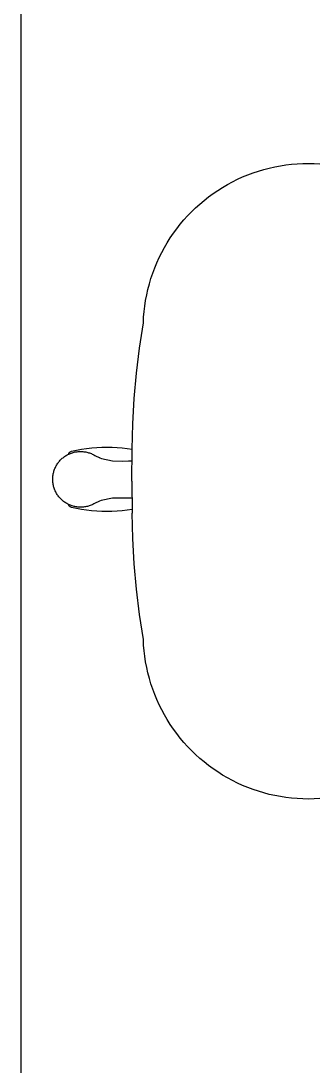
# Model space of a CAD drawing. Header units: inches. Extents: x 4 to 2210, y 3 to 2073.
# Drawn here: x 1572.93 to 1580.57, y 1924.21 to 1951.36 of the extents above; entities that cross this region are included whole.
import ezdxf

# ---------------------------------------------------------------- set-up
doc = ezdxf.new("R2010")
doc.units = ezdxf.units.IN
doc.header["$MEASUREMENT"] = 0
doc.layers.add('Planon_construction', color=253, linetype='Continuous')

# ---------------------------------------------------------------- blocks, each defined once
blk = doc.blocks.new('8 person table')
at = {"layer": 'Planon_construction'}
for p, q in [((484.43, 1126.14, 0), (484.43, -1253.08, 0)), ((605.02, 407.1, 0), (607.8, 408.03, 0)), ((607.8, 408.03, 0), (610.61, 408.87, 0)), ((610.61, 408.87, 0), (613.45, 409.61, 0)), ((613.45, 409.61, 0), (616.31, 410.26, 0)), ((616.31, 410.26, 0), (619.19, 410.8, 0)), ((619.19, 410.8, 0), (622.09, 411.25, 0)), ((622.09, 411.25, 0), (625, 411.6, 0)), ((625, 411.6, 0), (627.92, 411.85, 0)), ((627.92, 411.85, 0), (630.85, 411.99, 0)), ((630.85, 411.99, 0), (633.78, 412.04, 0)), ((633.78, 412.04, 0), (636.71, 411.99, 0)), ((636.71, 411.99, 0), (639.64, 411.84, 0)), ((591.7, 401.04, 0), (594.28, 402.43, 0)), ((594.28, 402.43, 0), (596.9, 403.74, 0)), ((596.9, 403.74, 0), (599.57, 404.95, 0)), ((599.57, 404.95, 0), (602.28, 406.07, 0)), ((602.28, 406.07, 0), (605.02, 407.1, 0)), ((584.26, 396.35, 0), (586.69, 398, 0)), ((586.69, 398, 0), (589.17, 399.56, 0)), ((589.17, 399.56, 0), (591.7, 401.04, 0)), ((577.35, 390.91, 0), (579.59, 392.8, 0)), ((579.59, 392.8, 0), (581.9, 394.61, 0)), ((581.9, 394.61, 0), (584.26, 396.35, 0)), ((571.03, 384.8, 0), (573.07, 386.91, 0)), ((573.07, 386.91, 0), (575.18, 388.95, 0)), ((575.18, 388.95, 0), (577.35, 390.91, 0)), ((565.37, 378.08, 0), (567.18, 380.38, 0)), ((567.18, 380.38, 0), (569.07, 382.63, 0)), ((569.07, 382.63, 0), (571.03, 384.8, 0)), ((561.99, 373.29, 0), (563.64, 375.71, 0)), ((563.64, 375.71, 0), (565.37, 378.08, 0)), ((558.95, 368.28, 0), (560.43, 370.81, 0)), ((560.43, 370.81, 0), (561.99, 373.29, 0)), ((556.26, 363.07, 0), (557.56, 365.69, 0)), ((557.56, 365.69, 0), (558.95, 368.28, 0)), ((553.92, 357.69, 0), (555.04, 360.4, 0)), ((555.04, 360.4, 0), (556.26, 363.07, 0)), ((551.97, 352.16, 0), (552.9, 354.94, 0)), ((552.9, 354.94, 0), (553.92, 357.69, 0)), ((550.39, 346.52, 0), (551.13, 349.35, 0)), ((551.13, 349.35, 0), (551.97, 352.16, 0)), ((549.2, 340.78, 0), (549.75, 343.66, 0)), ((549.75, 343.66, 0), (550.39, 346.52, 0)), ((548.41, 334.97, 0), (548.76, 337.88, 0)), ((548.76, 337.88, 0), (549.2, 340.78, 0)), ((548.02, 329.12, 0), (548.16, 332.05, 0)), ((548.16, 332.05, 0), (548.41, 334.97, 0)), ((546.02, 316.07, 0), (548.02, 329.12, 0)), ((544.44, 302.96, 0), (546.02, 316.07, 0)), ((543.29, 289.81, 0), (544.44, 302.96, 0)), ((542.56, 276.63, 0), (543.29, 289.81, 0)), ((542.25, 263.44, 0), (542.56, 276.63, 0)), ((508.4, 260.49, 0), (508.84, 260.72, 0)), ((508.84, 260.72, 0), (509.3, 260.95, 0)), ((509.17, 260.73, 0), (509.18, 260.8, 0)), ((509.18, 260.8, 0), (509.19, 260.87, 0)), ((509.19, 260.87, 0), (509.21, 260.94, 0)), ((509.21, 260.94, 0), (509.23, 261.01, 0)), ((509.23, 261.01, 0), (509.25, 261.08, 0)), ((509.25, 261.08, 0), (509.27, 261.15, 0)), ((509.27, 261.15, 0), (509.3, 261.21, 0)), ((509.3, 261.21, 0), (509.32, 261.28, 0)), ((509.3, 260.95, 0), (509.76, 261.15, 0)), ((509.32, 261.28, 0), (509.35, 261.34, 0)), ((509.35, 261.34, 0), (509.39, 261.41, 0)), ((509.39, 261.41, 0), (509.42, 261.47, 0)), ((509.42, 261.47, 0), (509.46, 261.53, 0)), ((509.46, 261.53, 0), (509.5, 261.59, 0)), ((509.5, 261.59, 0), (509.54, 261.65, 0)), ((509.54, 261.65, 0), (509.58, 261.7, 0)), ((509.58, 261.7, 0), (509.62, 261.76, 0)), ((509.62, 261.76, 0), (509.67, 261.81, 0)), ((509.67, 261.81, 0), (509.72, 261.87, 0)), ((509.72, 261.87, 0), (509.77, 261.92, 0)), ((509.76, 261.15, 0), (510.22, 261.34, 0)), ((509.77, 261.92, 0), (509.82, 261.97, 0)), ((509.82, 261.97, 0), (509.87, 262.01, 0)), ((509.87, 262.01, 0), (509.93, 262.06, 0)), ((509.93, 262.06, 0), (509.98, 262.1, 0)), ((509.98, 262.1, 0), (510.04, 262.14, 0)), ((510.04, 262.14, 0), (510.1, 262.18, 0)), ((510.1, 262.18, 0), (510.16, 262.22, 0)), ((510.16, 262.22, 0), (510.22, 262.25, 0)), ((510.22, 262.25, 0), (510.29, 262.29, 0)), ((510.22, 261.34, 0), (510.69, 261.51, 0)), ((510.29, 262.29, 0), (510.35, 262.32, 0)), ((510.35, 262.32, 0), (510.42, 262.35, 0)), ((510.42, 262.35, 0), (510.48, 262.37, 0)), ((510.48, 262.37, 0), (510.55, 262.4, 0)), ((510.55, 262.4, 0), (510.62, 262.42, 0)), ((510.62, 262.42, 0), (510.68, 262.44, 0)), ((510.68, 262.44, 0), (510.75, 262.46, 0)), ((510.69, 261.51, 0), (511.17, 261.67, 0)), ((510.75, 262.46, 0), (513.34, 263.01, 0)), ((511.17, 261.67, 0), (511.65, 261.81, 0)), ((511.65, 261.81, 0), (512.14, 261.93, 0)), ((512.14, 261.93, 0), (512.63, 262.04, 0)), ((512.63, 262.04, 0), (513.13, 262.12, 0)), ((513.13, 262.12, 0), (513.63, 262.2, 0)), ((513.34, 263.01, 0), (515.94, 263.49, 0)), ((513.63, 262.2, 0), (514.13, 262.25, 0)), ((514.13, 262.25, 0), (514.63, 262.29, 0)), ((514.63, 262.29, 0), (515.13, 262.3, 0)), ((515.13, 262.3, 0), (515.63, 262.31, 0)), ((515.63, 262.31, 0), (516.14, 262.29, 0)), ((515.94, 263.49, 0), (518.55, 263.88, 0)), ((516.14, 262.29, 0), (516.64, 262.26, 0)), ((516.64, 262.26, 0), (517.14, 262.21, 0)), ((517.14, 262.21, 0), (517.64, 262.14, 0)), ((517.64, 262.14, 0), (518.13, 262.05, 0)), ((518.13, 262.05, 0), (518.62, 261.95, 0)), ((518.55, 263.88, 0), (521.18, 264.18, 0)), ((518.62, 261.95, 0), (519.11, 261.83, 0)), ((519.11, 261.83, 0), (519.6, 261.69, 0)), ((519.6, 261.69, 0), (520.08, 261.54, 0)), ((520.08, 261.54, 0), (520.55, 261.37, 0)), ((520.55, 261.37, 0), (521.02, 261.18, 0)), ((521.02, 261.18, 0), (521.48, 260.98, 0)), ((521.18, 264.18, 0), (523.81, 264.39, 0)), ((521.48, 260.98, 0), (521.93, 260.76, 0)), ((521.93, 260.76, 0), (522.37, 260.53, 0)), ((523.81, 264.39, 0), (526.45, 264.52, 0)), ((526.45, 264.52, 0), (529.09, 264.56, 0)), ((529.09, 264.56, 0), (531.74, 264.52, 0)), ((531.74, 264.52, 0), (534.38, 264.39, 0)), ((534.38, 264.39, 0), (537.01, 264.17, 0)), ((537.01, 264.17, 0), (539.64, 263.87, 0)), ((539.64, 263.87, 0), (542.25, 263.48, 0)), ((542.07, 246.88, 0), (542.25, 263.44, 0)), ((502.78, 254.88, 0), (503.03, 255.31, 0)), ((503.03, 255.31, 0), (503.3, 255.74, 0)), ((503.3, 255.74, 0), (503.58, 256.15, 0)), ((503.58, 256.15, 0), (503.88, 256.56, 0)), ((503.88, 256.56, 0), (504.19, 256.96, 0)), ((504.19, 256.96, 0), (504.51, 257.34, 0)), ((504.51, 257.34, 0), (504.85, 257.71, 0)), ((504.85, 257.71, 0), (505.2, 258.08, 0)), ((505.2, 258.08, 0), (505.56, 258.42, 0)), ((505.56, 258.42, 0), (505.93, 258.76, 0)), ((505.93, 258.76, 0), (506.32, 259.08, 0)), ((506.32, 259.08, 0), (506.71, 259.39, 0)), ((506.71, 259.39, 0), (507.12, 259.69, 0)), ((507.12, 259.69, 0), (507.54, 259.97, 0)), ((507.54, 259.97, 0), (507.96, 260.24, 0)), ((507.96, 260.24, 0), (508.4, 260.49, 0)), ((522.37, 260.53, 0), (522.81, 260.28, 0)), ((522.81, 260.28, 0), (525.34, 259.03, 0)), ((525.34, 259.03, 0), (525.32, 258.98, 0)), ((525.37, 259.02, 0), (526.23, 258.66, 0)), ((526.23, 258.66, 0), (532.04, 257.41, 0)), ((532.04, 257.41, 0), (537.09, 257.36, 0)), ((537.09, 257.36, 0), (540.27, 257.37, 0)), ((540.27, 257.37, 0), (542.18, 257.39, 0)), ((501.06, 249.65, 0), (501.14, 250.15, 0)), ((501.14, 250.15, 0), (501.23, 250.65, 0)), ((501.23, 250.65, 0), (501.33, 251.14, 0)), ((501.33, 251.14, 0), (501.45, 251.62, 0)), ((501.45, 251.62, 0), (501.6, 252.11, 0)), ((501.6, 252.11, 0), (501.75, 252.59, 0)), ((501.75, 252.59, 0), (501.93, 253.06, 0)), ((501.93, 253.06, 0), (502.11, 253.52, 0)), ((502.11, 253.52, 0), (502.32, 253.98, 0)), ((502.32, 253.98, 0), (502.54, 254.43, 0)), ((502.54, 254.43, 0), (502.78, 254.88, 0)), ((500.95, 248.15, 0), (500.97, 248.65, 0)), ((500.95, 247.65, 0), (500.95, 248.15, 0)), ((500.97, 247.14, 0), (500.95, 247.65, 0)), ((500.97, 248.65, 0), (501.01, 249.15, 0)), ((501, 246.64, 0), (500.97, 247.14, 0)), ((501.05, 246.14, 0), (501, 246.64, 0)), ((501.01, 249.15, 0), (501.06, 249.65, 0)), ((501.12, 245.64, 0), (501.05, 246.14, 0)), ((501.2, 245.15, 0), (501.12, 245.64, 0)), ((501.3, 244.65, 0), (501.2, 245.15, 0)), ((501.42, 244.17, 0), (501.3, 244.65, 0)), ((542.07, 246.88, 0), (542.25, 230.31, 0)), ((501.56, 243.68, 0), (501.42, 244.17, 0)), ((501.71, 243.2, 0), (501.56, 243.68, 0)), ((501.88, 242.73, 0), (501.71, 243.2, 0)), ((502.06, 242.26, 0), (501.88, 242.73, 0)), ((502.26, 241.8, 0), (502.06, 242.26, 0)), ((502.48, 241.35, 0), (502.26, 241.8, 0)), ((502.72, 240.9, 0), (502.48, 241.35, 0)), ((502.96, 240.46, 0), (502.72, 240.9, 0)), ((503.23, 240.04, 0), (502.96, 240.46, 0)), ((503.51, 239.62, 0), (503.23, 240.04, 0)), ((503.8, 239.21, 0), (503.51, 239.62, 0)), ((504.1, 238.81, 0), (503.8, 239.21, 0)), ((504.42, 238.42, 0), (504.1, 238.81, 0)), ((504.76, 238.05, 0), (504.42, 238.42, 0)), ((505.1, 237.68, 0), (504.76, 238.05, 0)), ((505.46, 237.33, 0), (505.1, 237.68, 0)), ((505.83, 236.99, 0), (505.46, 237.33, 0)), ((506.22, 236.66, 0), (505.83, 236.99, 0)), ((506.61, 236.35, 0), (506.22, 236.66, 0)), ((507.01, 236.05, 0), (506.61, 236.35, 0)), ((507.43, 235.76, 0), (507.01, 236.05, 0)), ((507.85, 235.49, 0), (507.43, 235.76, 0)), ((508.28, 235.24, 0), (507.85, 235.49, 0)), ((508.73, 235, 0), (508.28, 235.24, 0)), ((509.18, 234.77, 0), (508.73, 235, 0)), ((509.18, 234.86, 0), (509.17, 234.93, 0)), ((509.19, 234.79, 0), (509.18, 234.86, 0)), ((509.63, 234.56, 0), (509.18, 234.77, 0)), ((509.21, 234.72, 0), (509.19, 234.79, 0)), ((509.23, 234.65, 0), (509.21, 234.72, 0)), ((509.25, 234.58, 0), (509.23, 234.65, 0)), ((509.27, 234.52, 0), (509.25, 234.58, 0)), ((509.3, 234.45, 0), (509.27, 234.52, 0)), ((509.32, 234.38, 0), (509.3, 234.45, 0)), ((509.35, 234.32, 0), (509.32, 234.38, 0)), ((509.39, 234.26, 0), (509.35, 234.32, 0)), ((509.42, 234.19, 0), (509.39, 234.26, 0)), ((509.46, 234.13, 0), (509.42, 234.19, 0)), ((509.5, 234.07, 0), (509.46, 234.13, 0)), ((509.54, 234.02, 0), (509.5, 234.07, 0)), ((509.58, 233.96, 0), (509.54, 234.02, 0)), ((509.62, 233.9, 0), (509.58, 233.96, 0)), ((509.67, 233.85, 0), (509.62, 233.9, 0)), ((510.1, 234.37, 0), (509.63, 234.56, 0)), ((509.72, 233.8, 0), (509.67, 233.85, 0)), ((509.77, 233.75, 0), (509.72, 233.8, 0)), ((509.82, 233.7, 0), (509.77, 233.75, 0)), ((509.87, 233.65, 0), (509.82, 233.7, 0)), ((509.93, 233.61, 0), (509.87, 233.65, 0)), ((509.98, 233.56, 0), (509.93, 233.61, 0)), ((510.04, 233.52, 0), (509.98, 233.56, 0)), ((510.57, 234.19, 0), (510.1, 234.37, 0)), ((511.04, 234.03, 0), (510.57, 234.19, 0)), ((511.53, 233.89, 0), (511.04, 234.03, 0)), ((512.01, 233.76, 0), (511.53, 233.89, 0)), ((512.5, 233.65, 0), (512.01, 233.76, 0)), ((513, 233.56, 0), (512.5, 233.65, 0)), ((513.5, 233.48, 0), (513, 233.56, 0)), ((518, 233.59, 0), (517.51, 233.51, 0)), ((518.5, 233.68, 0), (518, 233.59, 0)), ((518.98, 233.8, 0), (518.5, 233.68, 0)), ((519.47, 233.93, 0), (518.98, 233.8, 0)), ((519.95, 234.08, 0), (519.47, 233.93, 0)), ((520.42, 234.25, 0), (519.95, 234.08, 0)), ((520.89, 234.43, 0), (520.42, 234.25, 0)), ((521.36, 234.63, 0), (520.89, 234.43, 0)), ((521.81, 234.84, 0), (521.36, 234.63, 0)), ((522.26, 235.07, 0), (521.81, 234.84, 0)), ((522.7, 235.31, 0), (522.26, 235.07, 0)), ((525.24, 236.54, 0), (522.7, 235.31, 0)), ((525.24, 236.54, 0), (525.22, 236.6, 0)), ((526.07, 236.89, 0), (525.27, 236.56, 0)), ((531.95, 238.1, 0), (526.07, 236.89, 0)), ((537, 238.1, 0), (531.95, 238.1, 0)), ((541.25, 238.04, 0), (537, 238.1, 0)), ((542.17, 238.03, 0), (541.25, 238.04, 0)), ((510.1, 233.48, 0), (510.04, 233.52, 0)), ((510.16, 233.44, 0), (510.1, 233.48, 0)), ((510.22, 233.41, 0), (510.16, 233.44, 0)), ((510.29, 233.38, 0), (510.22, 233.41, 0)), ((510.35, 233.34, 0), (510.29, 233.38, 0)), ((510.42, 233.32, 0), (510.35, 233.34, 0)), ((510.48, 233.29, 0), (510.42, 233.32, 0)), ((510.55, 233.26, 0), (510.48, 233.29, 0)), ((510.62, 233.24, 0), (510.55, 233.26, 0)), ((510.68, 233.22, 0), (510.62, 233.24, 0)), ((510.75, 233.21, 0), (510.68, 233.22, 0)), ((513.33, 232.65, 0), (510.75, 233.21, 0)), ((515.93, 232.17, 0), (513.33, 232.65, 0)), ((513.99, 233.43, 0), (513.5, 233.48, 0)), ((514.5, 233.39, 0), (513.99, 233.43, 0)), ((515, 233.36, 0), (514.5, 233.39, 0)), ((515.5, 233.36, 0), (515, 233.36, 0)), ((516, 233.37, 0), (515.5, 233.36, 0)), ((518.55, 231.79, 0), (515.93, 232.17, 0)), ((516.51, 233.4, 0), (516, 233.37, 0)), ((517.01, 233.44, 0), (516.51, 233.4, 0)), ((517.51, 233.51, 0), (517.01, 233.44, 0)), ((521.17, 231.49, 0), (518.55, 231.79, 0)), ((523.8, 231.27, 0), (521.17, 231.49, 0)), ((526.44, 231.14, 0), (523.8, 231.27, 0)), ((529.08, 231.1, 0), (526.44, 231.14, 0)), ((531.72, 231.14, 0), (529.08, 231.1, 0)), ((534.36, 231.27, 0), (531.72, 231.14, 0)), ((536.99, 231.49, 0), (534.36, 231.27, 0)), ((539.62, 231.79, 0), (536.99, 231.49, 0)), ((542.23, 232.18, 0), (539.62, 231.79, 0)), ((542.56, 217.12, 0), (542.25, 230.31, 0)), ((543.29, 203.94, 0), (542.56, 217.12, 0)), ((544.44, 190.79, 0), (543.29, 203.94, 0)), ((546.02, 177.68, 0), (544.44, 190.79, 0)), ((548.02, 164.63, 0), (546.02, 177.68, 0)), ((548.16, 161.7, 0), (548.02, 164.63, 0)), ((548.41, 158.78, 0), (548.16, 161.7, 0)), ((548.76, 155.87, 0), (548.41, 158.78, 0)), ((549.2, 152.97, 0), (548.76, 155.87, 0)), ((549.75, 150.09, 0), (549.2, 152.97, 0)), ((550.39, 147.23, 0), (549.75, 150.09, 0)), ((551.13, 144.4, 0), (550.39, 147.23, 0)), ((551.97, 141.59, 0), (551.13, 144.4, 0)), ((552.9, 138.81, 0), (551.97, 141.59, 0)), ((553.92, 136.06, 0), (552.9, 138.81, 0)), ((555.04, 133.35, 0), (553.92, 136.06, 0)), ((556.26, 130.68, 0), (555.04, 133.35, 0)), ((557.56, 128.06, 0), (556.26, 130.68, 0)), ((558.95, 125.48, 0), (557.56, 128.06, 0)), ((560.43, 122.95, 0), (558.95, 125.48, 0)), ((561.99, 120.47, 0), (560.43, 122.95, 0)), ((563.64, 118.04, 0), (561.99, 120.47, 0)), ((565.37, 115.68, 0), (563.64, 118.04, 0)), ((567.18, 113.37, 0), (565.37, 115.68, 0)), ((569.07, 111.13, 0), (567.18, 113.37, 0)), ((571.03, 108.95, 0), (569.07, 111.13, 0)), ((573.07, 106.84, 0), (571.03, 108.95, 0)), ((575.18, 104.8, 0), (573.07, 106.84, 0)), ((577.35, 102.84, 0), (575.18, 104.8, 0)), ((579.59, 100.95, 0), (577.35, 102.84, 0)), ((581.9, 99.14, 0), (579.59, 100.95, 0)), ((584.26, 97.41, 0), (581.9, 99.14, 0)), ((586.69, 95.76, 0), (584.26, 97.41, 0)), ((589.17, 94.19, 0), (586.69, 95.76, 0)), ((591.7, 92.71, 0), (589.17, 94.19, 0)), ((594.28, 91.32, 0), (591.7, 92.71, 0)), ((596.9, 90.01, 0), (594.28, 91.32, 0)), ((599.57, 88.8, 0), (596.9, 90.01, 0)), ((602.28, 87.68, 0), (599.57, 88.8, 0)), ((605.02, 86.65, 0), (602.28, 87.68, 0)), ((607.8, 85.72, 0), (605.02, 86.65, 0)), ((610.61, 84.88, 0), (607.8, 85.72, 0)), ((613.45, 84.14, 0), (610.61, 84.88, 0)), ((616.31, 83.49, 0), (613.45, 84.14, 0)), ((619.19, 82.95, 0), (616.31, 83.49, 0)), ((622.09, 82.5, 0), (619.19, 82.95, 0)), ((625, 82.15, 0), (622.09, 82.5, 0)), ((627.92, 81.91, 0), (625, 82.15, 0)), ((630.85, 81.76, 0), (627.92, 81.91, 0)), ((633.78, 81.71, 0), (630.85, 81.76, 0)), ((636.71, 81.76, 0), (633.78, 81.71, 0)), ((639.64, 81.91, 0), (636.71, 81.76, 0))]:
    blk.add_line(p, q, dxfattribs=at)

msp = doc.modelspace()

# ---------------------------------------------------------------- block references
at = {"layer": 'Planon_construction', "xscale": 0.05, "yscale": 0.05, "zscale": 0.05}
msp.add_blockref('8 person table', (1548.713, 1927.062), dxfattribs=at)

doc.saveas('drawing.dxf')
